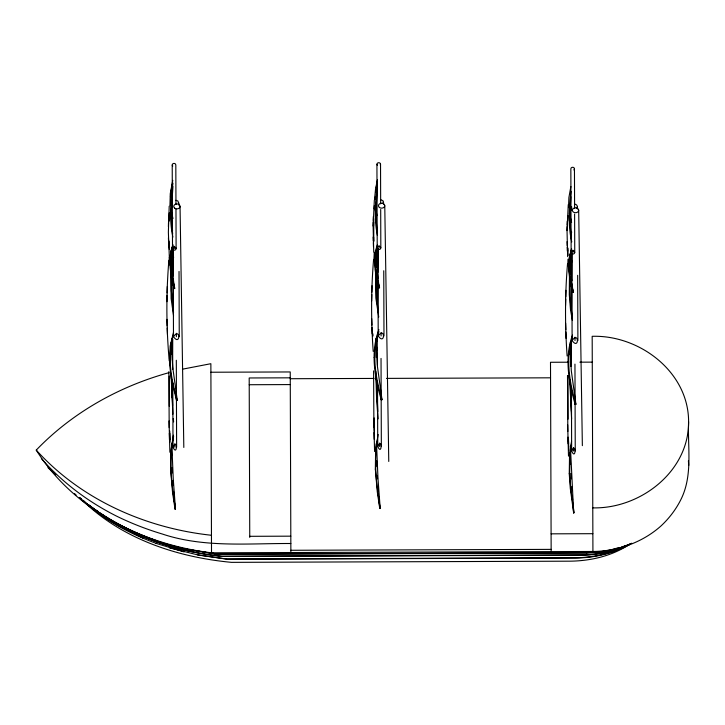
<?xml version="1.0" encoding="UTF-8"?>
<svg xmlns="http://www.w3.org/2000/svg" width="725" height="725" viewBox="0 0 725 725"><rect width="100%" height="100%" fill="white"/><g stroke="black" fill="none" stroke-linecap="round" stroke-linejoin="round"><path stroke-width="1.09" d="M376.166 356.573L376.42 339.989M168.889 260.13C166.107 293.634 166.224 327.401 169.233 360.887M169.197 206.235L168.372 232.254L169.378 258.263M373.602 259.414C371.028 290.009 371.01 320.803 373.203 351.417M374.345 200.046L373.121 226.028L373.728 252.064M373.747 218.723L373.747 241.434M567.521 263.991C564.947 294.586 564.92 325.38 567.122 355.993M568.255 204.622L567.032 230.613L567.639 256.641M168.871 371.599L169.188 427.659M169.288 376.103L169.288 406.344M170.629 469.927L170.919 450.506L173.438 435.199M172.088 397.699L172.215 382.981M172.405 360.343L172.595 338.838L172.74 369.297M172.858 308.279L173.085 282.252M173.139 275.455L173.366 249.427M373.593 370.883L373.901 426.943M375.342 469.211L375.641 449.79L378.16 434.483M376.855 391.319L376.937 381.132M377.145 357.371L377.326 335.865M377.589 306.43L377.807 280.403M377.879 272.482L378.087 248.711M567.503 375.459L567.82 431.52M567.956 375.487L568.037 419.168M569.261 473.787L569.551 454.376L571.554 441.253M570.738 399.294L570.838 387.975M571.019 366.469L571.237 341.575L571.345 366.397M571.499 311.007L571.708 287.245M571.762 280.448L571.998 253.288M376.003 273.57L376.556 298.093L378.468 312.919M170.62 469.791L172.541 492.42L175.033 509.158L175.468 508.905C171.78 485.052 168.245 460.257 173.619 436.405M375.342 469.075L377.263 491.704L379.755 508.442L380.181 508.189C376.556 485.397 373.475 461.897 377.562 438.951M569.696 473.561L570.004 454.385L571.481 443.528M171.1 349.486L171.218 343.007M171.462 353.963L171.771 338.484M375.913 343.378L375.976 339.808M569.714 354.425L569.868 345.798M570.149 354.597L570.403 342.354M171.1 250.46L172.006 267.516L174.444 288.586C170.321 274.494 167.511 258.771 172.958 244.642M171.29 342.173L172.686 366.941L177.29 400.417L176.592 400.644L171.254 378.387L169.641 364.648M375.94 338.439L377.399 366.234L382.002 399.702L381.314 399.928C374.707 377.381 370.221 352.232 378.93 329.621M569.732 254.33L570.629 271.386L573.076 292.447L569.741 278.536L568.735 269.945M569.895 345.028L571.318 370.81L575.913 404.278L575.224 404.505C568.717 382.256 564.24 357.525 572.514 335.131M169.007 220.536L169.269 212.851M168.399 226.744L168.499 222.711M168.535 221.243L168.635 217.21M166.922 301.709L167.085 295.247M167.131 292.9L167.294 286.447M168.979 221.252L169.088 217.237M373.121 226.028L373.221 221.995M373.248 220.527L373.348 216.494M371.644 300.993L371.807 294.531M371.853 292.184L372.016 285.732M373.565 226.037L373.674 222.022M567.032 230.613L567.131 226.572M567.168 225.103L567.267 221.071M565.554 305.569L565.717 299.108M565.763 296.761L565.926 290.317M169.288 257.52L169.288 264.951M374.58 199.094L375.577 188.618L377.471 179.737M375.033 199.121L375.088 197.064M373.955 258.961L374.254 252.382M568.509 207.64L568.898 197.481L570.865 186.497M567.811 265.694L567.992 259.233M174.879 288.441C170.864 274.721 168.082 259.505 173.048 245.675M169.641 364.775L170.157 346.033L173.547 332.195M177.29 400.417C171.082 379.429 166.977 356.519 173.257 335.059M375.849 251.638L376.719 266.809L379.166 287.87C375.133 274.086 372.342 258.798 377.326 244.887M379.592 287.725C375.722 274.612 373.157 260.293 377.072 246.881M382.002 399.702C375.613 377.861 371.182 353.655 378.967 331.588M568.735 270.026L569.053 258.308L571.59 248.503M573.511 292.302C569.497 278.59 566.714 263.374 571.681 249.536M575.913 404.278C569.605 382.728 565.246 358.947 572.551 337.08M171.299 273.026L171.363 290.879L173.547 312.439M569.932 276.896L570.466 302.669L572.378 317.496M169.949 205.719L170.266 193.62L172.777 180.362M567.72 221.107L567.947 215.615M170.738 269.727L171.136 298.673L173.538 315.62M171.481 268.839L172.913 248.349M375.45 269.011L375.849 297.957L378.74 317.024M376.293 266.03L377.535 248.612M569.506 270.443L569.297 294.604L570.539 310.083L572.415 320.541M570.203 270.606L571.635 251.24M376.964 389.95L377.335 383.942M374.163 208.845L374.363 205.556M172.541 385.782L172.686 383.534M171.182 261.009L172.305 247.18M375.894 260.302L376.837 248.421M569.732 265.966L570.938 251.04M185.228 548.952L216.104 554.027L586.398 552.731L592.923 551.48L592.18 336.309C639.595 334.841 688.696 372.007 688.596 421.76C689.04 471.504 640.202 509.013 592.778 507.872M688.596 421.76C687.536 447.171 692.846 474.304 681.545 498.22C676.498 508.769 669.393 518.185 660.81 526.123C642.259 542.563 617.609 551.272 592.923 551.48L211.519 552.812C142.843 544.566 73.633 509.883 36.25 450.098C72.237 412.643 119.099 386.407 169.025 372.65M170.457 196.756L170.71 193.684M172.387 268.857L172.414 259.133L173.683 257.212M173.012 447.171C177.426 437.057 177.498 457.257 173.012 447.171L172.786 382.845M377.734 446.455C382.147 436.35 382.22 456.542 377.734 446.455L377.517 384.386M571.028 273.851L571.046 262.994L572.315 261.082M571.644 451.041C576.058 440.927 576.13 461.118 571.644 451.041L571.427 387.839M570.838 196.647L569.696 218.424L571.3 238.063M377.236 189.153L375.777 213.848L377.054 231.52M172.949 183.081C170.665 200.934 169.007 219.367 172.913 237.102M172.949 186.542L171.064 214.564L172.668 234.202M377.372 184.585C375.314 201.387 373.964 218.687 377.408 235.389M571.001 191.391C569.116 208.129 567.856 225.403 571.771 241.951M171.018 191.509L172.16 184.92M375.586 191.835L375.876 189.751M175.976 209.045L176.112 248.602C176.093 250.714 172.532 250.723 172.505 248.621L172.215 164.983C172.224 162.88 175.794 162.862 175.822 164.974L175.958 204.532M178.694 203.535L177.942 201.033L175.894 200.29M172.505 248.621C172.514 246.509 176.084 246.5 176.112 248.602M173.483 336.699C180.48 326.658 180.552 346.695 173.483 336.699L173.302 282.723M380.697 209.462L380.824 247.887C380.815 249.998 377.245 250.007 377.218 247.905L376.928 164.267C376.946 162.164 380.507 162.146 380.534 164.258L380.67 203.816M380.534 164.258L380.299 165.064M380.616 199.574L383.117 200.861L383.126 203.444M377.218 247.905C377.236 245.802 380.797 245.784 380.824 247.887M378.205 335.983C385.192 325.942 385.265 345.979 378.205 335.983L378.015 280.883M574.608 214.038L574.744 252.472C574.726 254.575 571.164 254.584 571.137 252.481L570.847 168.843C570.856 166.741 574.427 166.732 574.454 168.834L574.59 208.392M574.454 168.834L573.928 169.976M574.526 204.151C576.801 203.942 578.468 206.997 576.583 208.555M571.137 252.481C571.146 250.379 574.717 250.361 574.744 252.472M572.116 340.569C579.112 330.518 579.184 350.565 572.116 340.569L571.925 286.583M172.405 231.076L172.586 230.033M571.037 234.945L571.672 231.973M376.248 187.521L376.647 185.392M376.873 184.213L377.39 182.038M377.136 258.417L377.97 256.777M629.554 544.366C612.099 555.948 590.966 560.905 570.194 561.177L231.511 562.355C177.725 557.271 122.634 539.264 83.203 501.002M569.252 473.652L570.285 488.396L573.665 513.019L570.394 446.083M627.959 544.747C611.927 553.528 593.63 557.543 575.433 557.779L226.526 558.993L197.436 554.815M629.626 544.484C613.332 553.519 594.717 557.779 576.158 557.987L227.315 559.211L198.233 555.024L169.378 547.828M631.792 543.206C617.854 549.713 602.502 552.722 587.168 552.985L216.938 554.281L186.08 549.206L170.167 545.137M617.89 547.873L610.541 549.994L598.578 552.024L586.398 552.731M182.437 369.188L210.866 363.705L211.519 552.812L216.104 554.027M173.039 285.106L171.118 276.379M377.761 284.39L376.456 279.161M569.941 281.354L572.424 291.087M169.405 358.159L170.13 358.114M374.127 357.443L374.843 357.398M568.037 362.02L568.763 361.974M568.563 362.21L550.502 362.273L551.154 551.625M579.846 362.174L592.271 362.128M210.893 372.233L290.236 371.952L290.87 552.541M290.263 377.825L249.192 377.97L249.753 537.415M290.263 378.722L374.009 378.432M386.452 378.387L550.556 377.816M249.219 384.73L290.281 384.585M551.1 533.836L592.869 533.691M249.744 536.31L290.816 536.165M290.834 543.514C247.859 543.306 203.807 547.91 162.282 534.008C146.504 529.286 131.125 523.296 116.344 516.019C88.069 501.754 62.287 482.442 41.37 458.608M290.861 550.284L551.154 549.378M211.464 535.268C145.689 528.217 80.973 499.652 36.25 450.098M184.05 551.879L155.893 543.324M171.018 545.39C139.236 536.255 108.777 521.628 83.022 500.739M156.301 540.741C136.663 533.754 117.722 524.673 100.367 513.101M156.7 543.533C129.875 533.863 104.355 519.852 83.103 500.721M143.65 538.385L119.117 526.214M118.175 525.634L107.744 519.263L88.677 505.089M91.74 507.092L94.332 508.896M96.053 510.092L98.645 511.904M79.505 497.504L81.263 498.9M83.012 500.295L84.762 501.691M79.514 497.948L81.273 499.344M74.494 493.571L76.134 495.057M47.941 467.607L55.743 475.093M377.462 165.409L376.928 164.267M172.74 166.125L172.215 164.983M571.527 265.604L570.992 263.692M172.894 261.734L172.36 259.831M569.415 213.395L571.608 222.385M376.946 215.66L375.206 205.972M170.783 209.525L172.976 218.515M570.43 220.291L569.569 216.902M571.146 355.64L570.321 350.456M172.514 351.779L171.426 344.185M377.326 260.465L377.072 259.115L377.1 265.885M376.375 345.716L377.082 350.021M569.705 473.697L570.729 488.233L574.091 512.765M375.206 209.706L375.505 211.446M573.076 292.447L571.617 283.212M574.889 402.429L575.224 404.505M377.997 280.729L379.166 287.87M380.634 395.778L381.314 399.928M173.447 282.469L174.444 288.586M175.577 394.418L176.592 400.644M570.213 352.586L570.548 354.679M376.302 348.009L375.94 345.762M171.417 347.683L171.752 349.767M376.411 345.879L375.894 341.23M570.938 278.4L571.345 281.291M377.426 276.714L377.698 278.636M172.849 278.391L173.248 281.273M376.991 273.588L376.619 270.198M570.222 271.73L570.539 274.775M173.619 421.923L173.293 418.479M571.608 419.123L569.705 379.211M378.106 418.842L376.647 400.481L375.749 371.345M172.876 414.183L171.055 374.254M377.825 411.447L376.266 378.069M572.641 500.187L572.442 497.685M572.986 504.464L573.665 513.019M375.876 261.779L376.284 266.918M380.181 508.189L377.961 478.101L376.529 443.673M378.812 496.679L379.755 508.442M175.468 508.905L173.239 478.817L171.789 443.301M174.263 499.534L175.033 509.158M688.406 460.892L688.75 465.368M173.837 494.178L173.665 491.623M569.705 265.332L569.487 261.208M571.69 486.702L571.916 490M378.078 486.52L378.377 490.907M172.913 480.648L173.212 485.034M571.4 411.347L570.149 380.453M172.641 405.547L171.544 378.785M377.553 478.835L377.362 475.419M570.947 473.479L571.218 478.908M376.918 466.728L376.656 460.719M170.756 255.372L171.009 260.311M172.206 467.444L172.477 472.872M567.72 248.113L568.037 255.508M372.904 333.808L373.013 336.01M169.061 243.247L169.297 249.454M570.231 456.397L570.53 464.181M171.725 455.871L171.462 447.796M375.478 254.656L375.396 250.787M567.068 241.624L567.204 245.657M567.24 247.125L567.367 251.158M565.618 323.187L565.826 329.648M565.89 331.996L566.098 338.439M568.563 443.754L568.463 439.305L568.772 450.452M567.675 424.787L568.5 456.116M373.611 237.039L373.737 241.053M373.157 237.048L373.284 241.081M373.33 242.549L373.457 246.582M371.698 318.61L371.907 325.072M371.97 327.419L372.179 333.862M373.765 420.21L374.589 451.539M168.436 237.755L168.572 241.797M168.608 243.265L168.744 247.288M166.986 319.326L167.194 325.788M167.257 328.135L167.466 334.578M169.713 430.949L170.003 442.123M169.043 420.926L169.877 452.246M567.72 247.823L567.82 251.122M168.988 241.053L169.188 247.261M376.094 443.845L376.202 448.168M374.182 417.944L374.462 431.348M567.974 437.112L568.11 443.827M374.218 420.183L374.354 426.88M374.055 432.535L374.2 439.241M169.786 433.215L169.931 439.894M169.342 433.251L169.478 439.957M578.677 210.259A3.154 2.474 -0.2 0 1 573.955 212.407A3.154 2.474 -0.2 0 1 573.937 208.129A3.154 2.474 -0.2 0 1 578.677 210.259L582.356 445.657M384.767 205.673L388.763 461.453M180.054 206.389L183.815 447.452M577.426 206.725L577.426 208.972M577.662 275.319L577.888 340.542M574.988 337.17L575.007 340.551M574.952 364.122L575.079 400.236M575.088 403.626L575.251 451.022M572.931 250.225L572.94 252.472M573.439 447.642L573.448 451.032M571.653 206.743L571.662 210.123M571.808 252.853L571.907 280.965M571.064 284.01L571.073 286.266M383.507 202.148L383.516 204.396M383.752 270.742L383.978 335.965M381.078 332.585L381.087 335.974M381.033 358.413L381.341 446.446M379.021 245.648L379.021 247.896M379.519 443.057L379.538 446.455M377.897 248.276L378.006 278.636M377.145 278.3L377.163 282.813M377.353 339.246L377.362 341.502M377.417 356.174L377.444 365.201M178.794 202.864L178.803 205.112M179.03 271.458L179.256 336.681M176.365 333.301L176.374 336.69M176.32 360.262L176.447 396.376M176.456 399.756L176.619 447.162M174.299 246.364L174.308 248.612M174.807 443.772L174.816 447.171M173.184 248.992L173.275 275.98M172.423 279.016L172.432 281.273M79.315 497.423A229.055 179.256 -0.2 0 0 221.388 556.202L580.834 554.942A90.589 70.896 -0.2 0 0 625.158 545.707M99.008 512.466A229 179.22 -0.2 0 0 222.203 556.438L581.577 555.178A90.58 70.887 -0.2 0 0 629.862 544.067M98.138 511.85A229 179.22 -0.2 0 1 93.824 508.723M91.287 506.811A229 179.22 -0.2 0 1 88.785 504.863M174.671 208.157A3.154 2.474 -0.2 0 0 179.945 207.033A3.154 2.474 -0.2 0 0 176.066 204.015A3.154 2.474 -0.2 0 0 174.671 208.157M379.383 207.441A3.154 2.474 -0.2 0 0 384.658 206.317A3.154 2.474 -0.2 0 0 380.788 203.308A3.154 2.474 -0.2 0 0 379.383 207.441"/></g></svg>
